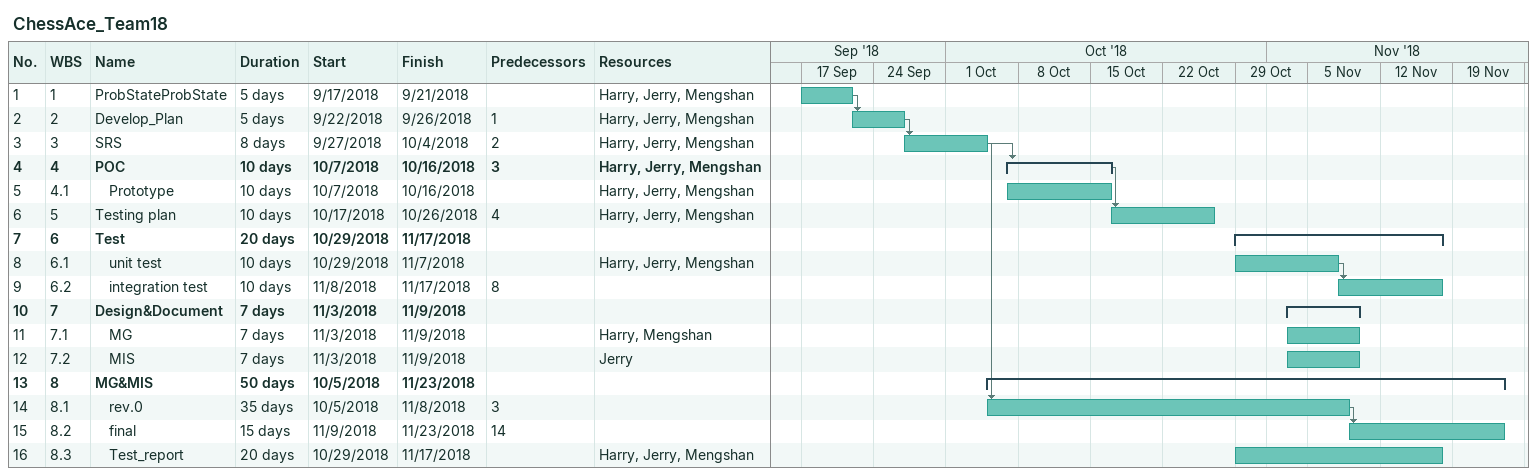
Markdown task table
ChessAce_Team18

| ID | WBS | Task | Duration | Start | Finish | Predecessors | Resources |
|---|---|---|---|---|---|---|---|
| 1 | 1 | ProbStateProbState | 5d | 2018-09-17 | 2018-09-21 |  | Harry, Jerry, Mengshan |
| 2 | 2 | Develop_Plan | 5d | 2018-09-22 | 2018-09-26 | 1 | Harry, Jerry, Mengshan |
| 3 | 3 | SRS | 8d | 2018-09-27 | 2018-10-04 | 2 | Harry, Jerry, Mengshan |
| 4 | 4 | **POC** | 10d | 2018-10-07 | 2018-10-16 | 3 | Harry, Jerry, Mengshan |
| 5 | 4.1 | Prototype | 10d | 2018-10-07 | 2018-10-16 |  | Harry, Jerry, Mengshan |
| 6 | 5 | Testing plan | 10d | 2018-10-17 | 2018-10-26 | 4 | Harry, Jerry, Mengshan |
| 7 | 6 | **Test** | 20d | 2018-10-29 | 2018-11-17 |  |  |
| 8 | 6.1 | unit test | 10d | 2018-10-29 | 2018-11-07 |  | Harry, Jerry, Mengshan |
| 9 | 6.2 | integration test | 10d | 2018-11-08 | 2018-11-17 | 8 |  |
| 10 | 7 | **Design&Document** | 7d | 2018-11-03 | 2018-11-09 |  |  |
| 11 | 7.1 | MG | 7d | 2018-11-03 | 2018-11-09 |  | Harry, Mengshan |
| 12 | 7.2 | MIS | 7d | 2018-11-03 | 2018-11-09 |  | Jerry |
| 13 | 8 | **MG&MIS** | 50d | 2018-10-05 | 2018-11-23 |  |  |
| 14 | 8.1 | rev.0 | 35d | 2018-10-05 | 2018-11-08 | 3 |  |
| 15 | 8.2 | final | 15d | 2018-11-09 | 2018-11-23 | 14 |  |
| 16 | 8.3 | Test_report | 20d | 2018-10-29 | 2018-11-17 |  | Harry, Jerry, Mengshan |
